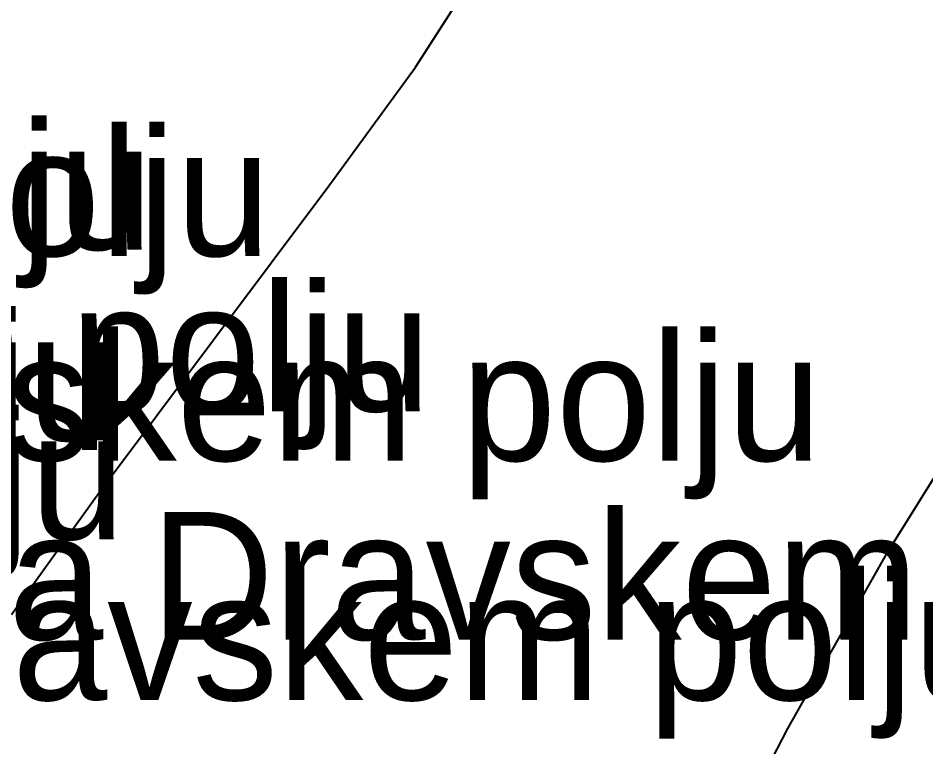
# Model space of a CAD drawing. Extents: x -8864 to 13231, y -7697 to 8949.
# Drawn here: x 4287.6 to 4728.9, y -3054.6 to -2700.6 of the extents above; entities that cross this region are included whole.
import ezdxf

# ---------------------------------------------------------------- set-up
doc = ezdxf.new("R2010")
doc.units = 0
for name, color, linetype in [('OSM_HIGHWAY_TRACK', 8, 'CONTINUOUS'), ('OSM_HIGHWAY_UNCLASSIFIED', 8, 'CONTINUOUS'), ('OSM_LABELS', 8, 'CONTINUOUS')]:
    doc.layers.add(name, color=color, linetype=linetype)

msp = doc.modelspace()

# ---------------------------------------------------------------- linework, layer by layer
at = {"layer": 'OSM_HIGHWAY_TRACK'}
for p, q in [((4480.804474, -2724.34242), (4517.381813, -2667.521812)), ((4438.760059, -2782.085945), (4480.804474, -2724.34242)), ((4327.075514, -2931.076027), (4438.760059, -2782.085945)), ((4284.364942, -2990.276206), (4327.075514, -2931.076027))]:
    msp.add_line(p, q, dxfattribs=at)
at = {"layer": 'OSM_HIGHWAY_UNCLASSIFIED'}
for p, q in [((4710.391023, -2959.886633), (4803.109257, -2811.096702)), ((4661.861155, -3045.65128), (4710.391023, -2959.886633)), ((4537.74935, -3286.710761), (4661.861155, -3045.65128))]:
    msp.add_line(p, q, dxfattribs=at)

# ---------------------------------------------------------------- texts
at = {"layer": 'OSM_LABELS'}
for p in [(3366.476454, -2813.0577), (3423.76016, -2816.112379), (3501.659686, -2891.609758), (3351.372496, -2905.728659), (3691.566907, -2915.624193), (3352.84216, -2953.735157), (3937.018382, -3002.507746), (3782.254218, -3031.895959)]:
    msp.add_text('Marjeta na Dravskem polju', height=62.042552, dxfattribs=at).set_placement(p)

doc.saveas('drawing.dxf')
